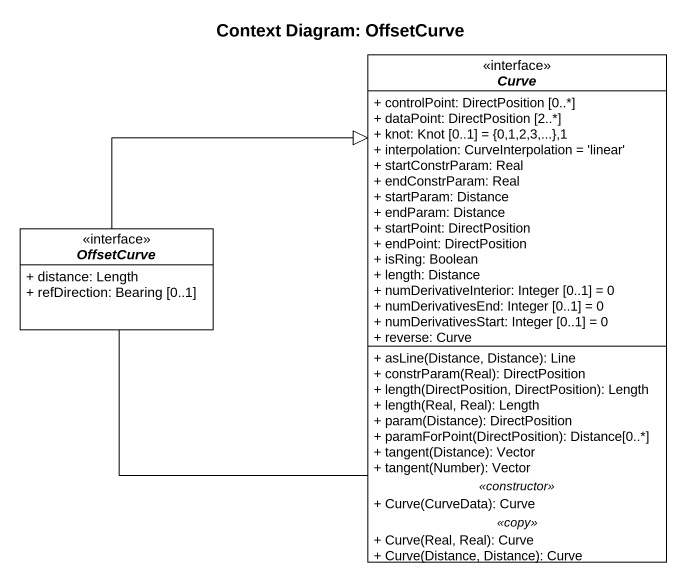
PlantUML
@startuml
title Context Diagram: OffsetCurve
hide circle
hide empty members
skinparam classAttributeIconSize 0
interface Curve {
  + controlPoint: DirectPosition [0..*]
  + dataPoint: DirectPosition [2..*]
  + knot: Knot [0..1] = {0,1,2,3,...},1
  + interpolation: CurveInterpolation = 'linear'
  + startConstrParam: Real
  + endConstrParam: Real
  + startParam: Distance
  + endParam: Distance
  + startPoint: DirectPosition
  + endPoint: DirectPosition
  + isRing: Boolean
  + length: Distance
  + numDerivativeInterior: Integer [0..1] = 0
  + numDerivativesEnd: Integer [0..1] = 0
  + numDerivativesStart: Integer [0..1] = 0
  + reverse: Curve
  --
  + asLine(Distance, Distance): Line
  + constrParam(Real): DirectPosition
  + length(DirectPosition, DirectPosition): Length
  + length(Real, Real): Length
  + param(Distance): DirectPosition
  + paramForPoint(DirectPosition): Distance[0..*]
  + tangent(Distance): Vector
  + tangent(Number): Vector
  .. <<constructor>> ..
  + Curve(CurveData): Curve
  .. <<copy>> ..
  + Curve(Real, Real): Curve
  + Curve(Distance, Distance): Curve
}
interface OffsetCurve {
  + distance: Length
  + refDirection: Bearing [0..1]
}
OffsetCurve -right- Curve
OffsetCurve -right-|> Curve
@enduml
